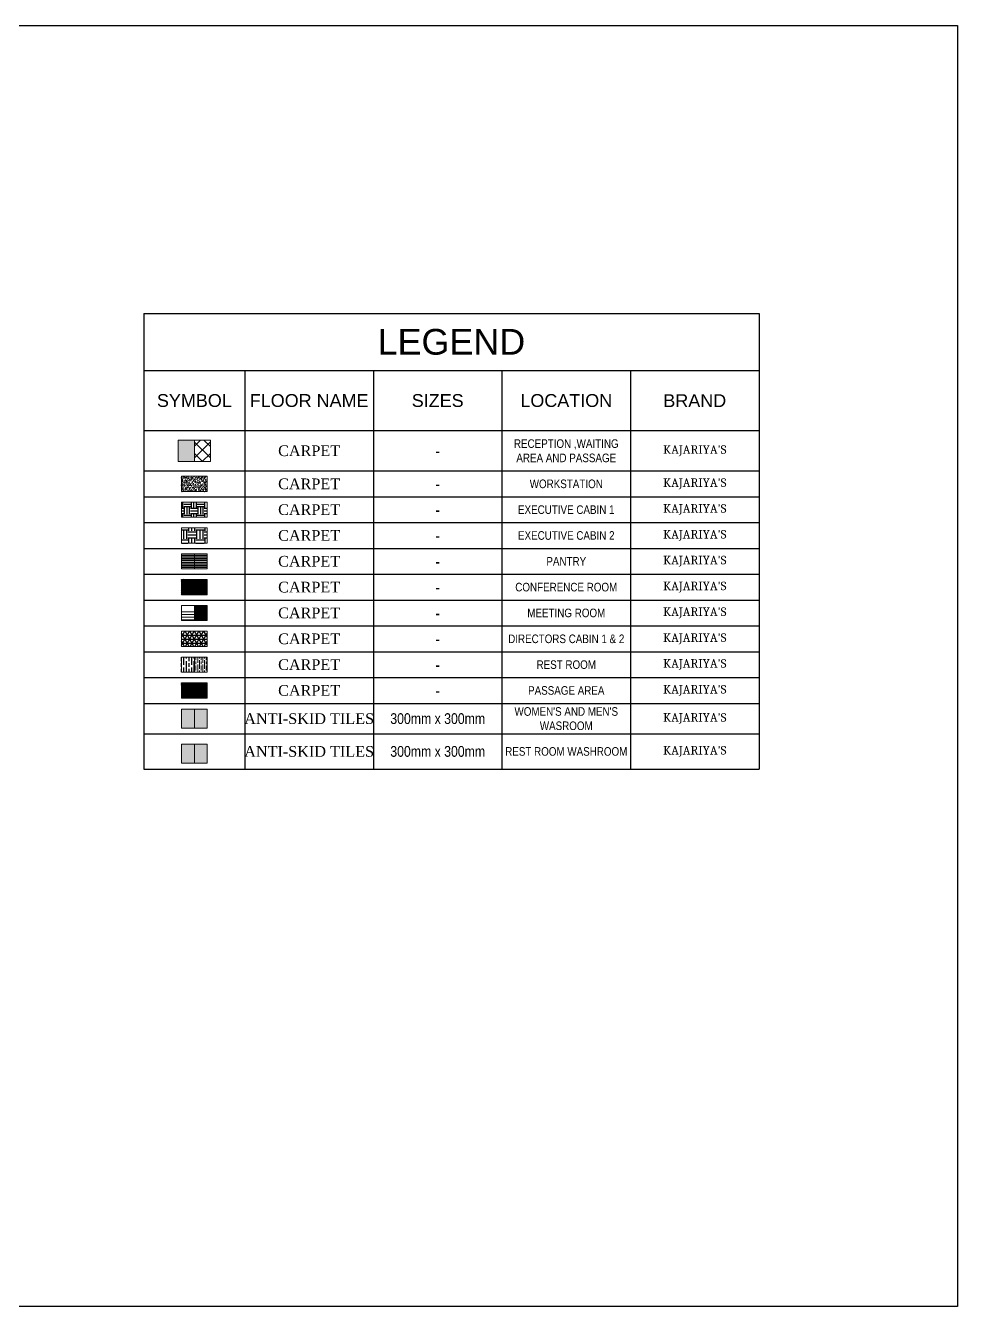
# Model space of a CAD drawing. Header units: millimetres. Extents: x 86441 to 190201, y 16532 to 98188.
# Drawn here: x 176743 to 190201, y 20028 to 38531 of the extents above; entities that cross this region are included whole.
import ezdxf

# ---------------------------------------------------------------- set-up
doc = ezdxf.new("R2010")
doc.units = ezdxf.units.MM
doc.header["$LTSCALE"] = 0.1
doc.styles.get("Standard").update_dxf_attribs({"font": 'arial.ttf'})
pattern_1 = [(0, (118606.585, 23230.897), (0, 24.754184), [])]

# ---------------------------------------------------------------- blocks, each defined once
blk = doc.blocks.new('*T167')
at = {"color": 0, "linetype": 'ByBlock', "lineweight": -2, "transparency": 16777216}
for p, q in [((0, 0), (8887, 0)), ((0, 0), (0, -6582)), ((8887, 0), (8887, -6582)), ((0, -827), (8887, -827)), ((1461, -827), (1461, -6582)), ((3318, -827), (3318, -6582)), ((5174, -827), (5174, -6582)), ((7031, -827), (7031, -6582)), ((0, -1694), (8887, -1694)), ((0, -2276), (8887, -2276)), ((0, -2649), (8887, -2649)), ((0, -3022), (8887, -3022)), ((0, -3396), (8887, -3396)), ((0, -3769), (8887, -3769)), ((0, -4142), (8887, -4142)), ((0, -4515), (8887, -4515)), ((0, -4888), (8887, -4888)), ((0, -5261), (8887, -5261)), ((0, -5635), (8887, -5635)), ((0, -6076), (8887, -6076)), ((0, -6582), (8887, -6582))]:
    blk.add_line(p, q, dxfattribs=at)
at = {"color": 0, "transparency": 16777216, "attachment_point": 5}
for s, insert, char_height, width in [('LEGEND', (4444, -413), 371.3, 8885.59), ('SYMBOL', (731, -1260), 185.7, 1459.34), ('FLOOR NAME', (2389, -1260), 185.7, 1854.71), ('SIZES', (4246, -1260), 185.7, 1854.71), ('LOCATION', (6103, -1260), 185.7, 1854.71), ('BRAND', (7959, -1260), 185.7, 1854.71), ('{\\fArial Narrow|b0|i0|c0|p34;RECEPTION ,WAITING AREA AND PASSAGE}', (6103, -1985), 123.77, 1854.71), ('{\\fBook Antiqua|b0|i0|c0|p18;CARPET}', (2389, -1985), 154.71, 1854.71), ('{\\fBahnschrift Light Condensed|b0|i0|c0|p34;-}', (4246, -1985), 185.66, 1854.71), ("{\\fCambria Math|b0|i0|c0|p18;KAJARIYA'S}", (7959, -1985), 123.77, 1854.71), ('{\\fBook Antiqua|b0|i0|c0|p18;CARPET}', (2389, -2463), 154.71, 1854.71), ('{\\fArial Narrow|b0|i0|c0|p34;WORKSTATION}', (6103, -2463), 123.77, 1854.71), ("{\\fCambria Math|b0|i0|c0|p18;KAJARIYA'S}", (7959, -2463), 123.77, 1854.71), ('{\\fBahnschrift Light Condensed|b0|i0|c0|p34;-}', (4246, -2463), 185.66, 1854.71), ('{\\fBook Antiqua|b0|i0|c0|p18;CARPET}', (2389, -2836), 154.71, 1854.71), ('{\\fArial Narrow|b0|i0|c0|p34;EXECUTIVE CABIN 1}', (6103, -2836), 123.77, 1854.71), ("{\\fCambria Math|b0|i0|c0|p18;KAJARIYA'S}", (7959, -2836), 123.77, 1854.71), ('{\\fBahnschrift Light Condensed|b0|i0|c0|p34;-}', (4246, -2836), 185.66, 1854.71), ('{\\fBook Antiqua|b0|i0|c0|p18;CARPET}', (2389, -3209), 154.71, 1854.71), ('{\\fArial Narrow|b0|i0|c0|p34;EXECUTIVE CABIN 2}', (6103, -3209), 123.77, 1854.71), ("{\\fCambria Math|b0|i0|c0|p18;KAJARIYA'S}", (7959, -3209), 123.77, 1854.71), ('{\\fBahnschrift Light Condensed|b0|i0|c0|p34;-}', (4246, -3209), 185.66, 1854.71), ('{\\fBook Antiqua|b0|i0|c0|p18;CARPET}', (2389, -3582), 154.71, 1854.71), ("{\\fCambria Math|b0|i0|c0|p18;KAJARIYA'S}", (7959, -3582), 123.77, 1854.71), ('{\\fBahnschrift Light Condensed|b0|i0|c0|p34;-}', (4246, -3582), 185.66, 1854.71), ('{\\fArial Narrow|b0|i0|c0|p34;PANTRY}', (6103, -3582), 123.77, 1854.71), ('{\\fBook Antiqua|b0|i0|c0|p18;CARPET}', (2389, -3955), 154.71, 1854.71), ("{\\fCambria Math|b0|i0|c0|p18;KAJARIYA'S}", (7959, -3955), 123.77, 1854.71), ('{\\fBahnschrift Light Condensed|b0|i0|c0|p34;-}', (4246, -3955), 185.66, 1854.71), ('{\\fArial Narrow|b0|i0|c0|p34;CONFERENCE ROOM}', (6103, -3955), 123.77, 1854.71), ('{\\fBook Antiqua|b0|i0|c0|p18;CARPET}', (2389, -4328), 154.71, 1854.71), ("{\\fCambria Math|b0|i0|c0|p18;KAJARIYA'S}", (7959, -4328), 123.77, 1854.71), ('{\\fBahnschrift Light Condensed|b0|i0|c0|p34;-}', (4246, -4328), 185.66, 1854.71), ('{\\fArial Narrow|b0|i0|c0|p34;MEETING ROOM}', (6103, -4328), 123.77, 1854.71), ('{\\fBook Antiqua|b0|i0|c0|p18;CARPET}', (2389, -4702), 154.71, 1854.71), ("{\\fCambria Math|b0|i0|c0|p18;KAJARIYA'S}", (7959, -4702), 123.77, 1854.71), ('{\\fBahnschrift Light Condensed|b0|i0|c0|p34;-}', (4246, -4702), 185.66, 1854.71), ('{\\fArial Narrow|b0|i0|c0|p34;DIRECTORS CABIN 1 & 2}', (6103, -4702), 123.77, 1854.71), ('{\\fBook Antiqua|b0|i0|c0|p18;CARPET}', (2389, -5075), 154.71, 1854.71), ("{\\fCambria Math|b0|i0|c0|p18;KAJARIYA'S}", (7959, -5075), 123.77, 1854.71), ('{\\fBahnschrift Light Condensed|b0|i0|c0|p34;-}', (4246, -5075), 185.66, 1854.71), ('{\\fArial Narrow|b0|i0|c0|p34;REST ROOM}', (6103, -5075), 123.77, 1854.71), ('{\\fBook Antiqua|b0|i0|c0|p18;CARPET}', (2389, -5448), 154.71, 1854.71), ('{\\fBahnschrift Light Condensed|b0|i0|c0|p34;-}', (4246, -5448), 185.66, 1854.71), ('{\\fArial Narrow|b0|i0|c0|p34;PASSAGE AREA}', (6103, -5448), 123.77, 1854.71), ("{\\fCambria Math|b0|i0|c0|p18;KAJARIYA'S}", (7959, -5448), 123.77, 1854.71), ("{\\fArial Narrow|b0|i0|c0|p34;WOMEN'S AND MEN'S WASROOM}", (6103, -5855), 123.77, 1854.71), ('{\\fBook Antiqua|b0|i0|c0|p18;ANTI-SKID TILES}', (2389, -5855), 154.71, 1854.71), ('{\\fBahnschrift Light Condensed|b0|i0|c0|p34;300mm x 300mm}', (4246, -5855), 154.71, 1854.71), ("{\\fCambria Math|b0|i0|c0|p18;KAJARIYA'S}", (7959, -5855), 123.77, 1854.71), ('{\\fBook Antiqua|b0|i0|c0|p18;ANTI-SKID TILES}', (2389, -6329), 154.71, 1854.71), ('{\\fBahnschrift Light Condensed|b0|i0|c0|p34;300mm x 300mm}', (4246, -6329), 154.71, 1854.71), ('{\\fArial Narrow|b0|i0|c0|p34;REST ROOM WASHROOM}', (6103, -6329), 123.77, 1854.71), ("{\\fCambria Math|b0|i0|c0|p18;KAJARIYA'S}", (7959, -6329), 123.77, 1854.71)]:
    blk.add_mtext(s, dxfattribs=dict(at, insert=insert, char_height=char_height, width=width))

msp = doc.modelspace()

# ---------------------------------------------------------------- hatches: boundary and pattern name
at = {"true_color": 0xc7c8ca, "transparency": 33554687}
h = msp.add_hatch(color=9, dxfattribs=at)
h.dxf.hatch_style = 1
h.paths.add_polyline_path([(179180, 32544), (178948, 32544), (178948, 32233), (179180, 32233)])
h = msp.add_hatch(dxfattribs=at)
h.set_pattern_fill('ANSI37', color=9, scale=37.131276)
h.set_pattern_definition([(45, (118606.58, 23230.9), (-83.3621, 83.3621), []), (135, (118606.58, 23230.9), (-83.3621, -83.3621), [])])
h.paths.add_polyline_path([(179411, 32544), (179180, 32544), (179180, 32233), (179411, 32233)])
at = {"true_color": 0xa19859, "transparency": 33554687}
h = msp.add_hatch(dxfattribs=at)
h.set_pattern_fill('AR-CONC', color=55, scale=0.309427, angle=45)
h.set_pattern_definition([(95, (95187.845, 12454.7), (43.34911, 36.374225), [5.89459, -64.84049]), (40, (95187.845, 12454.7), (-49.514078, 34.091687), [4.715672, -51.872573]), (145.451445, (95191.457, 12457.73), (-6.164967, 70.46591), [5.00963, -55.105983]), (91.1842, (95176.73, 12465.81), (68.510373, 50.112807), [8.841885, -97.260736]), (141.63556, (95182.44, 12469.99), (-2.19279, 106.07996), [7.51445, -82.65905]), (36.18415, (95176.73, 12465.81), (-2.19279, 106.07996), [7.0735, -77.808506]), (66, (95185.066, 12468.59), (55.548382, 10.797512), [5.89459, -64.84049]), (11, (95185.066, 12468.59), (-26.777816, 53.822154), [4.715672, -51.872392]), (116.451445, (95189.695, 12469.49), (28.770566, 64.619665), [5.00963, -55.10589]), (82.5, (95187.845, 12454.698), (-17.8247047, 19.176266), [0, -51.243636, 0, -52.658338, 0, -52.068879]), (52.5, (95187.845, 12454.698), (-7.299306, 36.5393415), [0, -30.023112, 0, -50.064718, 0, -19.84512]), (12.5, (95175.451, 12442.305), (30.9204087, 28.4135316), [0, -19.648633, 0, -61.303736, 0, -81.345342]), (2.5, (95169.894, 12436.747), (26.84712, 37.973658), [0, -25.543223, 0, -40.711969, 0, -57.766982])])
h.paths.add_polyline_path([(179366, 31801), (179366, 32020), (178993, 32020), (178993, 31801)])
at = {"true_color": 0xa9420f, "transparency": 33554687}
h = msp.add_hatch(dxfattribs=at)
h.set_pattern_fill('EARTH', color=34, scale=15.471365)
h.set_pattern_definition([(0, (118606.58, 23230.9), (98.24317, 98.24317), [98.24317, -98.24317]), (0, (118606.58, 23267.74), (98.24317, 98.24317), [98.24317, -98.24317]), (0, (118606.58, 23304.58), (98.24317, 98.24317), [98.24317, -98.24317]), (90, (118618.87, 23316.86), (-98.24317, 98.24317), [98.24317, -98.24317]), (90, (118655.71, 23316.86), (-98.24317, 98.24317), [98.24317, -98.24317]), (90, (118692.55, 23316.86), (-98.24317, 98.24317), [98.24317, -98.24317])])
h.paths.add_polyline_path([(179366, 31647), (178993, 31647), (178993, 31428), (179366, 31428)])
at = {"true_color": 0x4e554b, "transparency": 33554687}
h = msp.add_hatch(dxfattribs=at)
h.set_pattern_fill('EARTH', color=251, scale=18.565638)
h.set_pattern_definition([(0, (118606.58, 23230.9), (117.8918, 117.8918), [117.8918, -117.8918]), (0, (118606.58, 23275.11), (117.8918, 117.8918), [117.8918, -117.8918]), (0, (118606.58, 23319.32), (117.8918, 117.8918), [117.8918, -117.8918]), (90, (118621.32, 23334.05), (-117.8918, 117.8918), [117.8918, -117.8918]), (90, (118665.53, 23334.05), (-117.8918, 117.8918), [117.8918, -117.8918]), (90, (118709.74, 23334.05), (-117.8918, 117.8918), [117.8918, -117.8918])])
h.paths.add_polyline_path([(179366, 31274), (178993, 31274), (178993, 31055), (179366, 31055)])
at = {"true_color": 0xc7c8ca, "transparency": 33554687}
h = msp.add_hatch(dxfattribs=at)
h.set_pattern_fill('_USER', color=9, scale=24.754184, pattern_type=0)
h.set_pattern_definition(pattern_1)
h.paths.add_polyline_path([(179180, 30901), (178993, 30901), (178993, 30682), (179180, 30682)])
at = {"true_color": 0x000000, "transparency": 33554687}
h = msp.add_hatch(dxfattribs=at)
h.set_pattern_fill('_USER', color=18, scale=24.754184, pattern_type=0)
h.set_pattern_definition(pattern_1)
h.paths.add_polyline_path([(179366, 30901), (179180, 30901), (179180, 30682), (179366, 30682)])
at = {"true_color": 0x65502f, "transparency": 33554687}
h = msp.add_hatch(dxfattribs=at)
h.set_pattern_fill('ANSI38', color=59, scale=3)
h.set_pattern_definition([(45, (64319.126, 0), (-6.7351921, 6.7351921), []), (135, (64319.126, 0), (-20.2055763, 6.7351921), [23.8125, -14.2875])])
h.paths.add_polyline_path([(179180, 30528), (178993, 30528), (178993, 30308), (179180, 30308)])
at = {"true_color": 0x242b7a, "transparency": 33554687}
h = msp.add_hatch(dxfattribs=at)
h.set_pattern_fill('_USER', color=177, scale=15, pattern_type=0)
h.set_pattern_definition([(0, (64319.126, 0), (0, 15), [])])
h.paths.add_polyline_path([(179366, 30528), (179180, 30528), (179180, 30308), (179366, 30308)])
at = {"true_color": 0x66682c, "transparency": 33554687}
h = msp.add_hatch(dxfattribs=at)
h.set_pattern_fill('ANSI34', color=77, scale=12.377092, angle=136)
h.set_pattern_definition([(181, (118606.58, 23230.9), (4.115, -235.7477), []), (181, (118566.6, 23269.5), (4.115, -235.7477), []), (181, (118526.63, 23308.1), (4.115, -235.7477), []), (181, (118486.65, 23346.71), (4.115, -235.7477), [])])
h.paths.add_polyline_path([(179180, 30154), (178993, 30154), (178993, 29935), (179180, 29935)])
at = {"true_color": 0x000000, "transparency": 33554687}
h = msp.add_hatch(color=18, dxfattribs=at)
h.dxf.hatch_style = 1
h.paths.add_polyline_path([(179366, 30154), (179180, 30154), (179180, 29935), (179366, 29935)])
at = {"true_color": 0x004a5e, "transparency": 33554572}
h = msp.add_hatch(dxfattribs=at)
h.set_pattern_fill('NET3', color=138, scale=18.565638)
h.set_pattern_definition([(0, (95187.845, 12454.7), (0, 58.9459), []), (60, (95187.845, 12454.7), (-51.048647, 29.47295), []), (120, (95187.845, 12454.7), (-51.048647, -29.47295), [])])
h.paths.add_polyline_path([(179366, 29781), (178993, 29781), (178993, 29562), (179366, 29562)])
at = {"true_color": 0xffffff, "transparency": 33554610}
h = msp.add_hatch(dxfattribs=at)
h.set_pattern_fill('GOST_WOOD', scale=18.565638)
h.set_pattern_definition([(90, (95187.84, 12454.7), (111.39383, -7e-15), [185.65638, -37.13128]), (90, (95224.98, 12417.57), (111.39383, -7e-15), [111.39383, -27.84846, 55.69691, -27.84846]), (90, (95262.11, 12361.87), (111.39383, -7e-15), [185.65638, -37.13128])])
h.paths.add_polyline_path([(179180, 29408), (178993, 29408), (178993, 29189), (179180, 29189)])
at = {"lineweight": 0, "true_color": 0x636466, "transparency": 33554687}
h = msp.add_hatch(dxfattribs=at)
h.set_pattern_fill('GOST_WOOD', color=251, scale=12.377092)
h.set_pattern_definition([(90, (95187.845, 12454.7), (74.26255, -5e-15), [123.77092, -24.75418]), (90, (95212.6, 12429.94), (74.26255, -5e-15), [74.26255, -18.56564, 37.131276, -18.56564]), (90, (95237.35, 12392.81), (74.26255, -5e-15), [123.77092, -24.75418])])
h.paths.add_polyline_path([(179366, 29408), (179180, 29408), (179180, 29189), (179366, 29189)])
at = {"true_color": 0x939598, "transparency": 33554687}
h = msp.add_hatch(dxfattribs=at)
h.set_pattern_fill('ANSI32', color=252, scale=0.618855)
h.set_pattern_definition([(45, (118606.585, 23230.897), (-4.1681046, 4.1681046), []), (45, (118609.3636, 23230.897), (-4.1681046, 4.1681046), [])])
h.paths.add_polyline_path([(179366, 29035), (178993, 29035), (178993, 28816), (179366, 28816)])
at = {"transparency": 33554687}
h = msp.add_hatch(color=7, dxfattribs=at)
h.dxf.hatch_style = 1
h.paths.add_polyline_path([(179180, 28656), (178993, 28656), (178993, 28380), (179180, 28380)])
at = {"true_color": 0xffffff, "transparency": 33554623}
h = msp.add_hatch(color=7, dxfattribs=at)
h.dxf.hatch_style = 1
h.paths.add_polyline_path([(179366, 28656), (179180, 28656), (179180, 28380), (179366, 28380)])
at = {"lineweight": 0, "true_color": 0x939598, "transparency": 33554658}
h = msp.add_hatch(color=252, dxfattribs=at)
h.dxf.hatch_style = 1
h.paths.add_polyline_path([(179180, 28150), (178993, 28150), (178993, 27874), (179180, 27874)])
at = {"true_color": 0x000000, "transparency": 33554687}
h = msp.add_hatch(color=18, dxfattribs=at)
h.dxf.hatch_style = 1
h.paths.add_polyline_path([(179366, 28150), (179180, 28150), (179180, 27874), (179366, 27874)])

# ---------------------------------------------------------------- linework, layer by layer
at = {"lineweight": 0, "transparency": 33554687}
for p, q in [((179180, 32544), (179180, 32233)), ((179180, 30901), (179180, 30682)), ((179180, 30528), (179180, 30308)), ((179180, 30154), (179180, 29935)), ((179180, 29408), (179180, 29189)), ((179180, 28656), (179180, 28380)), ((179180, 28150), (179180, 27874))]:
    msp.add_line(p, q, dxfattribs=at)
at = {"transparency": 33554687}
msp.add_lwpolyline([(150761, 38531), (190201, 38531), (190201, 20028), (150761, 20028)], close=True, dxfattribs=at)
at = {"lineweight": 5, "transparency": 33554687}
for points in [[(178948, 32544), (179411, 32544), (179411, 32233), (178948, 32233)], [(178993, 32020), (179366, 32020), (179366, 31801), (178993, 31801)], [(178993, 31647), (179366, 31647), (179366, 31428), (178993, 31428)], [(178993, 31274), (179366, 31274), (179366, 31055), (178993, 31055)], [(178993, 30901), (179366, 30901), (179366, 30682), (178993, 30682)], [(178993, 30528), (179366, 30528), (179366, 30308), (178993, 30308)], [(178993, 30154), (179366, 30154), (179366, 29935), (178993, 29935)], [(178993, 29781), (179366, 29781), (179366, 29562), (178993, 29562)], [(178993, 29408), (179366, 29408), (179366, 29189), (178993, 29189)], [(178993, 29035), (179366, 29035), (179366, 28816), (178993, 28816)], [(178993, 28656), (179366, 28656), (179366, 28380), (178993, 28380)], [(178993, 28150), (179366, 28150), (179366, 27874), (178993, 27874)]]:
    msp.add_lwpolyline(points, close=True, dxfattribs=at)

# ---------------------------------------------------------------- block references
msp.add_blockref('*T167', (178449, 34373))

doc.saveas('drawing.dxf')
